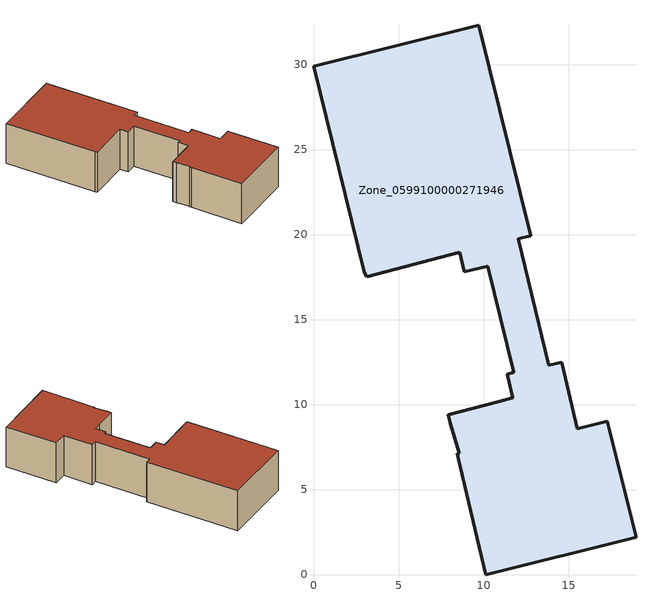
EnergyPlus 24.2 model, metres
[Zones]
Zone_0599100000271946
 floor ground (C_G): 12.05,19.74 13.83,12.31 14.59,12.5 15.52,8.57 17.29,9.01 18.97,2.18 10.13,0 8.5,6.84 8.45,7.1 8.58,7.14 8.05,8.89 7.93,9.41 10.86,10.15 11.73,10.39 11.39,11.79 11.78,11.89 10.24,18.14 8.87,17.8 8.59,18.95 3.14,17.52 2.98,17.77 0,29.9 9.72,32.3 12.77,19.92 z0
 wall outside (C_F): 11.73,10.39 10.86,10.15 7.93,9.41 8.05,8.89 8.58,7.14 8.45,7.1 8.5,6.84 10.13,0 18.97,2.18 17.29,9.01 15.52,8.57 14.59,12.5 13.83,12.31 12.05,19.74 12.77,19.92 9.72,32.3 0,29.9 2.98,17.77 3.14,17.52 8.59,18.95 8.87,17.8 10.24,18.14 11.78,11.89 11.39,11.79 11.73,10.39 z0:5.86
 roof outside (C_R): 14.59,12.5 13.83,12.31 12.05,19.74 12.77,19.92 9.72,32.3 0,29.9 2.98,17.77 3.14,17.52 8.59,18.95 8.87,17.8 10.24,18.14 11.78,11.89 11.39,11.79 11.73,10.39 10.86,10.15 7.93,9.41 8.05,8.89 8.58,7.14 8.45,7.1 8.5,6.84 10.13,0 18.97,2.18 17.29,9.01 15.52,8.57 z5.86
[BUILDING]
Pand.0599100000271946: North Axis=0; Terrain=City; Loads Convergence Tolerance Value=0.04; Temperature Convergence Tolerance Value=0.4; Solar Distribution=FullExterior; Maximum Number of Warmup Days=25; Minimum Number of Warmup Days=1
[Site:Location]
Rotterdam.The.Hague.AP_ZH_NLD Design_Conditions: Latitude=51.96; Longitude=4.45; Time Zone=1; Elevation=-4.5
[SITE:GROUNDTEMPERATURE:BUILDINGSURFACE]
18, 18, 18, 18, 18, 18, 18, 18, 18, 18, 18, 18
[MATERIAL] Thermal Absorptance=0.9; Solar Absorptance=0.7; Visible Absorptance=0.7
Name | Roughness | Thickness | Conductivity | Density | Specific Heat
G.D.1965 | MediumSmooth | 0.15 | 1 | 540 | 1210
F.D.1965 | Rough | 0.3 | 0.857143 | 1920 | 840
R.D.1965 | MediumRough | 0.2 | 0.08 | 1500 | 1000
[CONSTRUCTION]
C_G: G.D.1965
C_F: F.D.1965
C_R: R.D.1965
[ZONE]
Zone_0599100000271946: Type=1; Multiplier=1; Ceiling Height=Autocalculate; Volume=Autocalculate; Floor Area=autocalculate; Part of Total Floor Area=Yes
[ZONEINFILTRATION:DESIGNFLOWRATE]
Infil_Zone_0599100000271946: Zone or ZoneList or Space or SpaceList=Zone_0599100000271946; Schedule=AlwaysOn; Design Flow Rate Calculation Method=Flow/Area; Flow Rate per Floor Area=0.0042; Constant Term Coefficient=1; Temperature Term Coefficient=0; Velocity Term Coefficient=0; Velocity Squared Term Coefficient=0
[HVACTEMPLATE:ZONE:IDEALLOADSAIRSYSTEM]
Zone_0599100000271946: Maximum Heating Supply Air Temperature=50; Minimum Cooling Supply Air Temperature=13; Maximum Heating Supply Air Humidity Ratio=0.0156; Minimum Cooling Supply Air Humidity Ratio=0.0077; Heating Limit=NoLimit; Cooling Limit=NoLimit; Dehumidification Control Type=ConstantSensibleHeatRatio; Cooling Sensible Heat Ratio=0.7; Dehumidification Setpoint=60; Humidification Control Type=None; Humidification Setpoint=30; Outdoor Air Method=None; Outdoor Air Flow Rate per Person=0.00944; Outdoor Air Flow Rate per Zone Floor Area=0; Outdoor Air Flow Rate per Zone=0; Demand Controlled Ventilation Type=None; Outdoor Air Economizer Type=NoEconomizer; Heat Recovery Type=None; Sensible Heat Recovery Effectiveness=0.7; Latent Heat Recovery Effectiveness=0.65
[ZONECONTROL:THERMOSTAT]
ThermostatControl_Zone_0599100000271946: Zone or ZoneList=Zone_0599100000271946; Control Type Schedule=DualSetpointControlType; Control 1=Thermostat_Zone_0599100000271946; Temperature Difference Between Cutout And Setpoint=0
[THERMOSTATSETPOINT:DUALSETPOINT]
Thermostat_Zone_0599100000271946: Heating Setpoint Temperature Schedule=HeatingSetpoint_Zone_0599100000271946; Cooling Setpoint Temperature Schedule=CoolingSetpoint_Zone_0599100000271946
[SCHEDULE:COMPACT]
HeatingSetpoint_Zone_0599100000271946: Through: 12/31, For: AllDays, Until: 24:00, 21
CoolingSetpoint_Zone_0599100000271946: Through: 12/31, For: AllDays, Until: 24:00, 24
DualSetpointControlType: Through: 12/31, For: AllDays, Until: 24:00, 4
AlwaysOn: Through: 12/31, For: AllDays, Until: 24:00, 1
